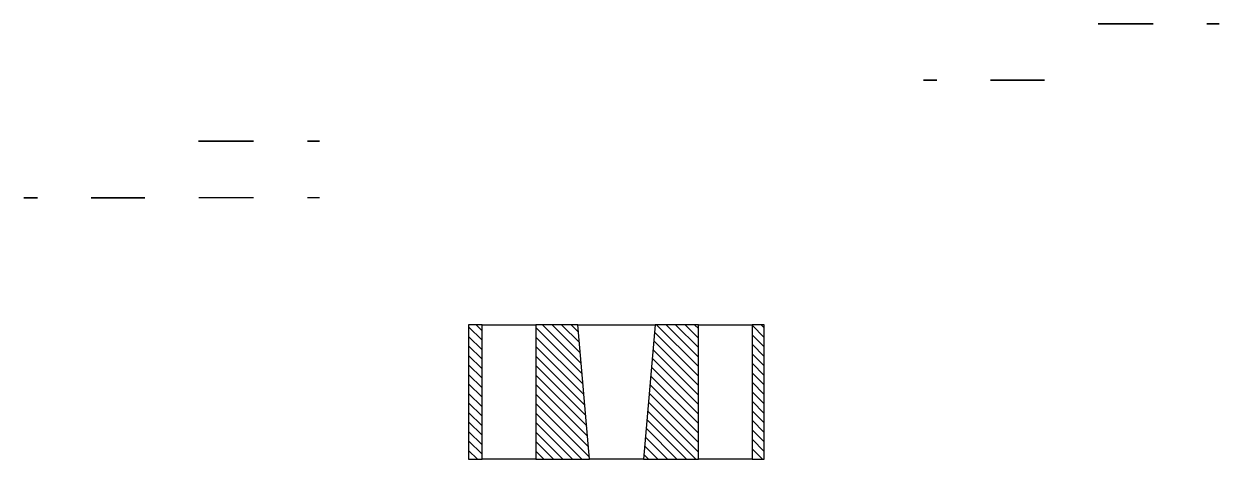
# Model space of a CAD drawing. Header units: millimetres. Extents: x -344 to 545, y -276 to 48.
import ezdxf

# ---------------------------------------------------------------- set-up
doc = ezdxf.new("R2010")
doc.units = ezdxf.units.MM
doc.layers.add('Сечение', color=6, linetype='Continuous')
doc.layers.add('Штрих', color=1, linetype='Continuous')
pattern_1 = [(45, (0, 0), (-3.53553, 3.53553), [])]

# ---------------------------------------------------------------- blocks, each defined once
blk = doc.blocks.new('A$Cd53f1401')
at = {"layer": 'Штрих', "linetype": 'Continuous', "extrusion": (0, 0, -1)}
h = blk.add_hatch(dxfattribs=at)
h.set_pattern_fill('_U', color=256, scale=5, angle=45, style=0, pattern_type=0)
h.set_pattern_definition(pattern_1)
h.paths.add_polyline_path([(-57.57, 0), (-57.57, 100), (-88.82, 100), (-97.57, 0)])
h.paths.add_polyline_path([(-7.57, 0), (-7.57, 100), (-17.57, 100), (-17.57, 0)])
h = blk.add_hatch(dxfattribs=at)
h.set_pattern_fill('_U', color=256, scale=5, angle=45, style=0, pattern_type=0)
h.set_pattern_definition(pattern_1)
h.paths.add_polyline_path([(-178.51, 100), (-178.51, 0), (-137.57, 0), (-146.32, 100)])
h.paths.add_polyline_path([(-227.57, 100), (-227.57, 0), (-218.51, 0), (-218.51, 100)])
at = {"linetype": 'Continuous', "extrusion": (0, 1, 0)}
for p, q in [((7.57, 100), (7.57, 0)), ((17.57, 100), (7.57, 100)), ((17.57, 0), (17.57, 100)), ((17.57, 100), (57.57, 100)), ((57.57, 100), (57.57, 0)), ((88.82, 100), (57.57, 100)), ((97.57, 0), (88.82, 100)), ((88.82, 100), (146.32, 100)), ((146.32, 100), (137.57, 0)), ((178.51, 100), (146.32, 100)), ((178.51, 0), (178.51, 100)), ((178.51, 100), (218.51, 100)), ((227.57, 100), (218.51, 100)), ((218.51, 100), (218.51, 0)), ((227.57, 0), (227.57, 100)), ((7.57, 0), (17.57, 0)), ((57.57, 0), (17.57, 0)), ((57.57, 0), (97.57, 0)), ((137.57, 0), (178.51, 0)), ((218.51, 0), (178.51, 0)), ((218.51, 0), (227.57, 0)), ((137.57, 0), (97.57, 0))]:
    blk.add_line(p, q, dxfattribs=at)
blk = doc.blocks.new('A$C71071ef4')
at = {"layer": 'Штрих', "linetype": 'Continuous', "extrusion": (1.16093e-16, 1, 3.38709e-32)}
h = blk.add_hatch(dxfattribs=at)
h.set_pattern_fill('_U', color=256, scale=5, angle=45, style=0, pattern_type=0)
h.set_pattern_definition(pattern_1)
h.paths.add_polyline_path([(-178.51, 100), (-178.51, 0), (-137.57, 0), (-146.32, 100)])
h.paths.add_polyline_path([(-227.57, 100), (-227.57, 0), (-218.51, 0), (-218.51, 100)])
at = {"layer": 'Штрих', "linetype": 'Continuous', "extrusion": (2.88454e-34, 1, -1.92791e-33)}
h = blk.add_hatch(dxfattribs=at)
h.set_pattern_fill('_U', color=256, scale=5, angle=45, style=0, pattern_type=0)
h.set_pattern_definition(pattern_1)
h.paths.add_polyline_path([(-57.57, 0), (-57.57, 100), (-88.82, 100), (-97.57, 0)])
h.paths.add_polyline_path([(-7.57, 0), (-7.57, 100), (-17.57, 100), (-17.57, 0)])
at = {"linetype": 'Continuous', "extrusion": (1.16093e-16, 1, 3.38709e-32)}
for p, q in [((137.57, 41.96), (178.51, 41.96)), ((146.32, 41.96, 100), (137.57, 41.96)), ((178.51, 41.96, 100), (146.32, 41.96, 100)), ((178.51, 41.96), (178.51, 41.96, 100)), ((218.51, 41.96), (227.57, 41.96)), ((218.51, 41.96, 100), (218.51, 41.96)), ((227.57, 41.96, 100), (218.51, 41.96, 100)), ((227.57, 41.96), (227.57, 41.96, 100))]:
    blk.add_line(p, q, dxfattribs=at)
at = {"linetype": 'Continuous', "extrusion": (2.88454e-34, 1, -1.92791e-33)}
for p, q in [((57.57, 0, 100), (57.57, 0)), ((57.57, 0), (97.57, 0)), ((7.57, 0, 100), (7.57, 0)), ((17.57, 0, 100), (7.57, 0, 100)), ((7.57, 0), (17.57, 0)), ((17.57, 0), (17.57, 0, 100)), ((88.82, 0, 100), (57.57, 0, 100)), ((97.57, 0), (88.82, 0, 100))]:
    blk.add_line(p, q, dxfattribs=at)
blk = doc.blocks.new('A$C250feea8')
at = {"linetype": 'Continuous', "extrusion": (1.16093e-16, 1, 3.38709e-32)}
h = blk.add_hatch(color=8, dxfattribs=at)
h.paths.add_polyline_path([(-178.51, 100), (-178.51, 0), (-137.57, 0), (-146.32, 100)])
h.paths.add_polyline_path([(-227.57, 100), (-227.57, 0), (-218.51, 0), (-218.51, 100)])
at = {"linetype": 'Continuous', "extrusion": (2.88454e-34, 1, -1.92791e-33)}
h = blk.add_hatch(color=8, dxfattribs=at)
h.paths.add_polyline_path([(-57.57, 0), (-57.57, 100), (-88.82, 100), (-97.57, 0)])
h.paths.add_polyline_path([(-7.57, 0), (-7.57, 100), (-17.57, 100), (-17.57, 0)])
at = {"linetype": 'Continuous', "extrusion": (1.16093e-16, 1, 3.38709e-32)}
for p, q in [((137.57, 41.96), (178.51, 41.96)), ((146.32, 41.96, 100), (137.57, 41.96)), ((178.51, 41.96, 100), (146.32, 41.96, 100)), ((178.51, 41.96), (178.51, 41.96, 100)), ((218.51, 41.96), (227.57, 41.96)), ((218.51, 41.96, 100), (218.51, 41.96)), ((227.57, 41.96, 100), (218.51, 41.96, 100)), ((227.57, 41.96), (227.57, 41.96, 100))]:
    blk.add_line(p, q, dxfattribs=at)
at = {"linetype": 'Continuous', "extrusion": (2.88454e-34, 1, -1.92791e-33)}
for p, q in [((57.57, 0, 100), (57.57, 0)), ((57.57, 0), (97.57, 0)), ((7.57, 0, 100), (7.57, 0)), ((17.57, 0, 100), (7.57, 0, 100)), ((7.57, 0), (17.57, 0)), ((17.57, 0), (17.57, 0, 100)), ((88.82, 0, 100), (57.57, 0, 100)), ((97.57, 0), (88.82, 0, 100))]:
    blk.add_line(p, q, dxfattribs=at)

msp = doc.modelspace()

# ---------------------------------------------------------------- block references
for name, p in [('A$C250feea8', (317.52, 5.92)), ('A$C71071ef4', (-351.8, -81.48))]:
    msp.add_blockref(name, p)
at = {"layer": 'Сечение'}
msp.add_blockref('A$Cd53f1401', (-20.88, -276.04), dxfattribs=at)

doc.saveas('drawing.dxf')
